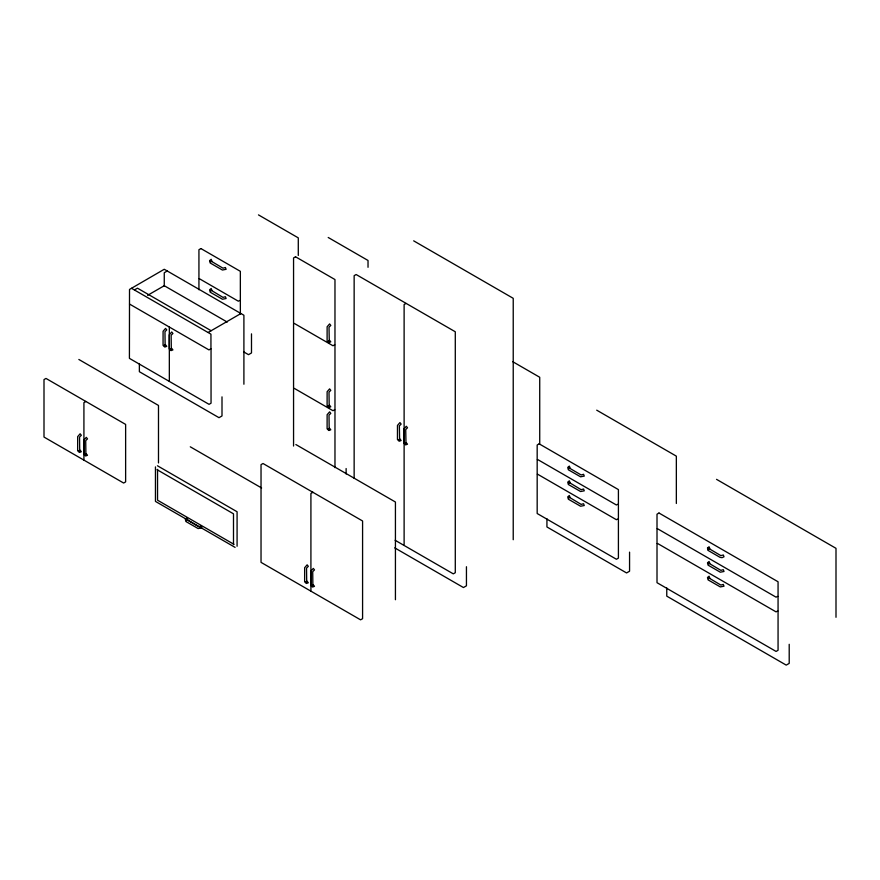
<?xml version="1.0" encoding="UTF-8"?>
<svg xmlns="http://www.w3.org/2000/svg" width="880" height="880" viewBox="0 0 880 880"><rect width="100%" height="100%" fill="white"/><g stroke="black" fill="none" stroke-linecap="round" stroke-linejoin="round"><path stroke-width="1.32" d="M186.318 520.487L187.605 519.629L186.912 517.847L185.306 519.178L185.911 521.521L198.143 528.561L201.839 527.846L201.146 526.064L198.704 526.713L186.285 519.343M568.81 468.633L570.031 467.874L569.327 466.092L567.721 467.423L568.337 469.766L580.569 476.806L584.265 476.091L583.572 474.309L581.13 474.958L568.744 467.698M210.749 261.756L211.871 261.096L211.178 259.314L209.572 260.645L210.177 262.988L222.409 270.028L226.105 269.313L225.412 267.531L222.981 268.18L210.551 260.81M210.749 290.961L211.871 290.29L211.178 288.508L209.572 289.839L210.177 292.193L222.409 299.222L226.105 298.518L225.412 296.736L222.981 297.374L210.551 289.894M568.909 483.252L570.031 482.592L569.327 480.81L567.721 482.141L568.337 484.484L580.569 491.524L584.265 490.809L583.572 489.027L581.13 489.676L568.711 482.185M568.909 497.959L570.031 497.299L569.327 495.517L567.721 496.848L568.337 499.202L580.569 506.231L584.265 505.516L583.572 503.745L581.13 504.383L568.711 496.903M708.642 578.644L709.764 577.984L709.071 576.202L707.465 577.533L708.081 579.876L720.302 586.916L724.009 586.201L723.305 584.419L720.874 585.068L708.444 577.687M134.497 289.905L137.478 288.178L211.145 330.715M167.244 270.996L164.263 272.723L164.263 286.374M147.587 295.339L164.263 285.714L227.238 322.069M208.164 332.442L240.911 313.533M328.603 340.934L329.604 340.362L330.792 341.858L328.834 342.584L327.107 340.879L327.129 326.777L329.604 323.928L330.792 325.413L329.01 327.206L329.285 341.704M328.603 405.889L329.604 405.306L330.792 406.802L328.834 407.528L327.107 405.823L327.129 391.721L329.604 388.872L330.792 390.368L329.01 392.15L329.186 406.593M328.603 428.879L329.604 428.296L330.792 429.792L328.834 430.518L327.107 428.813L327.129 414.711L329.604 411.862L330.792 413.358L329.01 415.14L329.186 429.583M398.948 439.593L399.938 439.021L401.137 440.517L399.179 441.243L397.452 439.538L397.474 425.436L399.938 422.587L401.137 424.083L399.355 425.865L399.63 440.363M708.774 563.838L709.764 563.266L709.071 561.484L707.465 562.815L708.081 565.158L720.302 572.198L724.009 571.483L723.305 569.701L720.874 570.35L708.444 562.98M405.174 443.344L406.307 442.706L407.506 444.191L405.548 444.917L403.821 443.223L403.843 429.11L406.307 426.261L407.506 427.757L405.724 429.55L405.999 444.048M85.041 454.465L86.306 453.783L87.505 455.279L85.547 456.005L83.82 454.3L83.842 440.198L86.306 437.349L87.505 438.845L85.723 440.627L85.899 455.07L84.7 454.388M305.855 581.955L307.131 581.273L308.319 582.769L306.361 583.495L304.634 581.79L304.656 567.688L307.131 564.839L308.319 566.335L306.537 568.117L306.713 582.56L305.525 581.878M78.749 450.901L80.135 450.219L81.334 451.715L79.376 452.441L77.649 450.736L77.671 436.634L80.135 433.785L81.334 435.281L79.552 437.063L79.728 451.506M311.905 585.519L313.302 584.837L314.49 586.333L312.543 587.059L310.805 585.354L310.838 571.252L313.302 568.403L314.49 569.899L312.719 571.681L312.884 586.124L311.696 585.431M164.043 345.51L165.55 344.85L166.749 346.346L164.791 347.072L163.064 345.367L163.086 331.265L165.55 328.416L166.749 329.912L164.967 331.694L165.143 346.148M170.225 349.074L171.732 348.414L172.92 349.91L170.962 350.636L169.235 348.931L169.257 334.829L171.732 331.98L172.92 333.476L171.138 335.258L171.314 349.712M413.677 240.845L513.227 298.32L513.227 539.726M328.207 237.479L368.027 260.469L368.027 267.3M258.467 214.885L298.287 237.875L298.287 255.453M512.787 361.713L539.726 377.267L539.726 443.542M596.706 410.168L676.346 456.148L676.346 503.481M716.54 479.347L836 548.328L836 617.298M405.317 302.918L356.136 274.527L354.145 275.671L354.145 478.28M243.826 351.967L248.512 354.673L251.493 352.946L251.493 333.861M131.505 288.299L210.947 334.169L210.947 348.766L208.956 349.91L129.514 304.051M328.097 405.966L329.285 406.659M327.998 428.901L329.285 429.649M163.944 345.455L165.242 346.203M170.126 349.019L171.413 349.767M295.878 444.543L395.428 502.018L395.428 599.72M169.136 381.293L129.415 358.358L129.514 289.443L164.263 269.269L243.903 315.249L243.903 384.23M312.697 492.184L263.021 463.507L261.03 464.651L261.03 562.364L310.706 591.041M395.131 540.276L403.326 545.006M78.848 359.469L158.488 405.449L158.488 462.924M394.713 547.855L463.452 587.543L466.444 585.816L466.444 566.731M190.289 446.809L261.613 487.982M85.712 401.368L45.991 378.433L44 379.588L44 437.063L83.721 459.998M157.443 465.773L237.083 511.753L237.083 546.238M157.047 469.678L233.497 513.821L233.497 544.632M78.529 450.824L79.827 451.572M233.992 544.346L157.542 500.203L157.542 469.392M235.092 547.382L155.452 501.402L155.452 466.917M789.206 644.303L789.206 663.388L786.225 665.115L666.765 596.145L666.765 587.961M778.063 596.486L778.063 610.742L776.072 611.886L657.008 543.147L657.008 528.891M778.063 611.204L778.063 650.287L776.072 651.431L657.008 582.692L657.008 543.609M629.563 552.134L629.563 571.219L626.571 572.946L546.931 526.966L546.931 518.782M618.409 504.317L618.409 518.573L616.418 519.717L537.174 473.968L537.174 459.712M618.409 519.024L618.409 558.107L616.418 559.262L537.174 513.513L537.174 474.43M568.711 467.478L568.711 468.853M346.126 468.534L346.126 473.99M334.972 345.07L334.972 409.563L332.981 410.707L293.557 387.948L293.557 323.466M334.972 410.025L334.972 467.654M293.557 388.41L293.557 446.039M240.35 300.52L240.35 314.083M222.002 396.869L222.002 415.954L219.01 417.681L139.37 371.701L139.37 363.517M211.046 348.931L211.046 403.194L209.055 404.338L169.334 381.414L169.334 327.151M210.551 260.7L210.551 262.075M198.935 278.916L198.935 289.762M186.285 519.222L186.285 520.718M707.531 547.888L707.839 550.286L720.027 557.348L722.062 557.667L724.009 556.776L723.305 554.994L720.874 555.632L708.444 548.262L708.444 549.648L709.764 548.548L709.071 546.766L707.531 547.888M200.926 248.567L198.935 249.711L198.935 278.454L238.359 301.213L240.35 300.069L240.35 271.326L200.926 248.567M295.548 256.795L293.557 257.939L293.557 323.004L332.981 345.763L334.972 344.619L334.972 279.554L295.548 256.795M85.91 401.478L83.919 402.633L83.919 460.108L123.64 483.043L125.631 481.888L125.631 424.413L85.91 401.478M406.109 303.38L404.118 304.524L404.118 545.468L453.299 573.859L455.29 572.715L455.29 331.771L406.109 303.38M312.906 492.305L310.915 493.449L310.915 591.162L360.591 619.839L362.582 618.695L362.582 520.982L312.906 492.305M539.165 443.85L537.174 444.994L537.174 459.25L616.418 504.999L618.409 503.855L618.409 489.599L539.165 443.85M658.999 513.029L657.008 514.184L657.008 528.44L776.072 597.179L778.063 596.024L778.063 581.768L658.999 513.029"/></g></svg>
